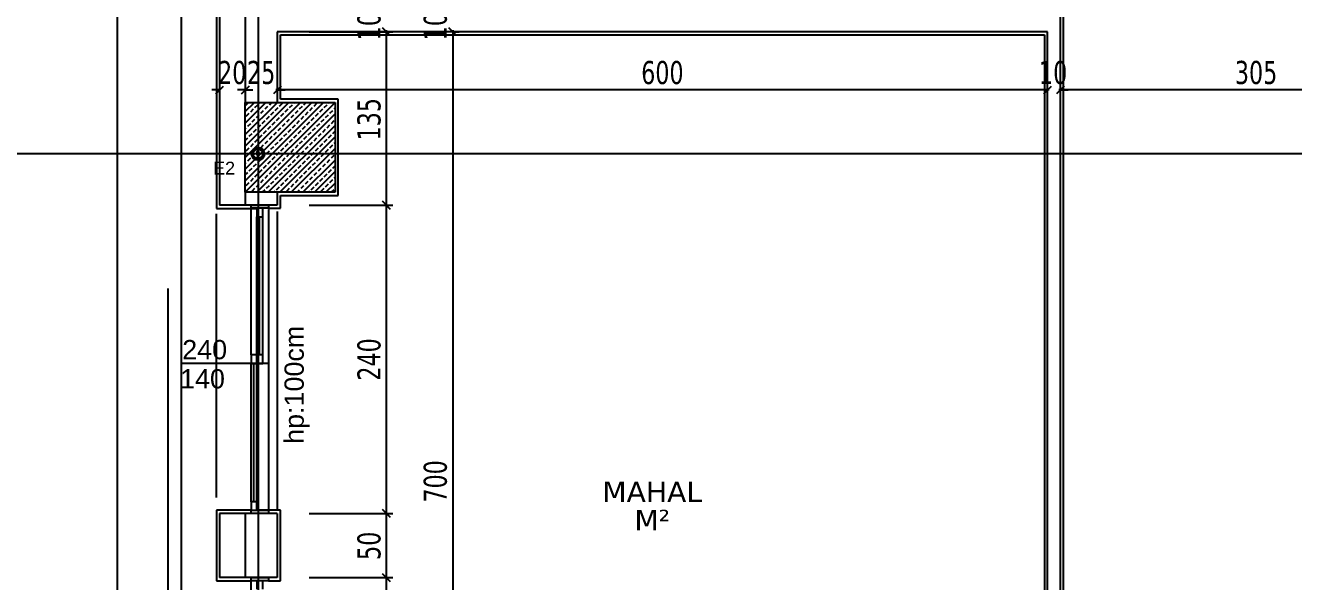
# Model space of a CAD drawing. Header units: millimetres. Extents: x 43168.9 to 43194.6, y -25545.1 to -25543.4.
# Drawn here: x 43172.6896 to 43172.8872, y -25544.4106 to -25544.3239 of the extents above; entities that cross this region are included whole.
import ezdxf
from ezdxf.enums import TextEntityAlignment as Align

# ---------------------------------------------------------------- set-up
doc = ezdxf.new("R2010")
doc.units = ezdxf.units.MM
doc.header["$LTSCALE"] = 200
for name, pattern in [('DASHDOT', [1, 0.5, -0.25, 0, -0.25]), ('DASHDOT2', [0.5, 0.25, -0.125, 0, -0.125]), ('DOT2', [0.125, 0, -0.125])]:
    doc.linetypes.add(name, pattern=pattern)
for name, color, linetype in [('aks_sgh', 5, 'DASHDOT2'), ('cam_sgh', 1, 'Continuous'), ('dograma_sgh', 43, 'Continuous'), ('duv_sgh', 4, 'Continuous'), ('gor-4_sgh', 17, 'Continuous'), ('izd.tas.ust_sgh', 213, 'DOT2'), ('kolon-b.a_sgh', 6, 'Continuous'), ('olcuic_sgh', 183, 'Continuous'), ('poz_sgh', 12, 'Continuous'), ('siva_sgh', 145, 'Continuous'), ('tarama-betonarme_sgh', 223, 'Continuous'), ('yapi-yaklasma_sgh', 41, 'DASHDOT')]:
    doc.layers.add(name, color=color, linetype=linetype)
doc.styles.add('1-200', font='arial.ttf', dxfattribs={"height": 60})
doc.styles.add('dim', font='VERDANA.TTF', dxfattribs={"width": 0.7})
doc.styles.add('text1', font='VERDANA.TTF')
doc.styles.add('text2', font='arial.ttf')

msp = doc.modelspace()

# ---------------------------------------------------------------- hatches: boundary and pattern name
h = msp.add_hatch(color=256)
edge = h.paths.add_edge_path()
edge.add_arc((43172.72588, -25544.34392), 0.001, 0, 360)
edge = h.paths.add_edge_path(flags=16)
edge.add_arc((43172.72588, -25544.34392), 0.00075, 0, 360)

# ---------------------------------------------------------------- linework, layer by layer
at = {"color": 0, "linetype": 'ByBlock', "lineweight": -2}
for p, q in [((43172.74646, -25544.32552), (43172.74526, -25544.32432)), ((43172.74646, -25544.32552), (43172.74526, -25544.32432)), ((43172.7568, -25544.32552), (43172.7556, -25544.32432)), ((43172.7568, -25544.32552), (43172.7556, -25544.32432)), ((43172.71928, -25544.33457), (43172.72048, -25544.33337)), ((43172.72328, -25544.33457), (43172.72448, -25544.33337)), ((43172.72448, -25544.33337), (43172.72328, -25544.33457)), ((43172.72948, -25544.33337), (43172.72828, -25544.33457)), ((43172.72948, -25544.33337), (43172.72828, -25544.33457)), ((43172.84828, -25544.33457), (43172.84948, -25544.33337)), ((43172.84828, -25544.33457), (43172.84948, -25544.33337)), ((43172.85148, -25544.33337), (43172.85028, -25544.33457)), ((43172.85148, -25544.33337), (43172.85028, -25544.33457)), ((43172.72608, -25544.34372), (43172.72568, -25544.34372)), ((43172.72568, -25544.34372), (43172.72568, -25544.34412)), ((43172.72568, -25544.34412), (43172.72608, -25544.34412)), ((43172.72595, -25544.34385), (43172.72581, -25544.34399)), ((43172.72595, -25544.34399), (43172.72581, -25544.34385)), ((43172.72608, -25544.34412), (43172.72608, -25544.34372)), ((43172.74526, -25544.35132), (43172.74646, -25544.35252)), ((43172.74646, -25544.35252), (43172.74526, -25544.35132)), ((43172.74526, -25544.39932), (43172.74646, -25544.40052)), ((43172.74646, -25544.40052), (43172.74526, -25544.39932)), ((43172.74526, -25544.40932), (43172.74646, -25544.41052)), ((43172.74646, -25544.41052), (43172.74526, -25544.40932))]:
    msp.add_line(p, q, dxfattribs=at)
at = {"color": 0, "linetype": 'Continuous', "lineweight": -2}
for radius in [0.001, 0.00075]:
    msp.add_circle((43172.72588, -25544.34392), radius, dxfattribs=at)
at = {"layer": 'aks_sgh'}
for p, q in [((43172.71388, -25543.74092), (43172.71388, -25544.60992)), ((43172.72588, -25543.74092), (43172.72588, -25544.60992)), ((43173.44688, -25544.34392), (43172.64488, -25544.34392))]:
    msp.add_line(p, q, dxfattribs=at)
at = {"layer": 'cam_sgh'}
for p, q in [((43172.72611, -25544.37525), (43172.72611, -25544.35374)), ((43172.72524, -25544.3981), (43172.72524, -25544.37658))]:
    msp.add_line(p, q, dxfattribs=at)
at = {"layer": 'dograma_sgh'}
for p, q in [((43172.72478, -25544.35241), (43172.72478, -25544.35192)), ((43172.72478, -25544.35192), (43172.72751, -25544.35192)), ((43172.72751, -25544.35241), (43172.72478, -25544.35241)), ((43172.7266, -25544.35241), (43172.72569, -25544.35241)), ((43172.72569, -25544.35241), (43172.72569, -25544.35374)), ((43172.7266, -25544.35374), (43172.7266, -25544.35241)), ((43172.72751, -25544.35192), (43172.72751, -25544.35241)), ((43172.72569, -25544.35374), (43172.7266, -25544.35374)), ((43172.72569, -25544.37525), (43172.72478, -25544.37525)), ((43172.72478, -25544.37525), (43172.72478, -25544.37658)), ((43172.72478, -25544.37658), (43172.72569, -25544.37658)), ((43172.7266, -25544.37525), (43172.72569, -25544.37525)), ((43172.72569, -25544.37525), (43172.72569, -25544.37658)), ((43172.72569, -25544.37658), (43172.72569, -25544.37525)), ((43172.72569, -25544.37658), (43172.7266, -25544.37658)), ((43172.7266, -25544.37658), (43172.7266, -25544.37525)), ((43172.72569, -25544.3981), (43172.72478, -25544.3981)), ((43172.72478, -25544.3981), (43172.72478, -25544.39943)), ((43172.72569, -25544.39943), (43172.72569, -25544.3981)), ((43172.72478, -25544.39943), (43172.72569, -25544.39943)), ((43172.72478, -25544.39992), (43172.72478, -25544.39943)), ((43172.72478, -25544.39943), (43172.72751, -25544.39943)), ((43172.72751, -25544.39992), (43172.72478, -25544.39992)), ((43172.72751, -25544.39943), (43172.72751, -25544.39992)), ((43172.72478, -25544.41041), (43172.72478, -25544.40992)), ((43172.72478, -25544.40992), (43172.72751, -25544.40992)), ((43172.72751, -25544.40992), (43172.72751, -25544.41041)), ((43172.72751, -25544.41041), (43172.72478, -25544.41041)), ((43172.7266, -25544.41041), (43172.72569, -25544.41041)), ((43172.72569, -25544.41041), (43172.72569, -25544.41174)), ((43172.7266, -25544.41174), (43172.7266, -25544.41041))]:
    msp.add_line(p, q, dxfattribs=at)
at = {"layer": 'duv_sgh'}
for p, q in [((43172.71988, -25544.31092), (43172.71988, -25544.35192)), ((43172.72388, -25544.31092), (43172.72388, -25544.33592)), ((43172.85088, -25544.43292), (43172.85088, -25544.31092)), ((43172.84888, -25544.32492), (43172.72888, -25544.32492)), ((43172.72888, -25544.32492), (43172.72888, -25544.33592)), ((43172.84888, -25544.43292), (43172.84888, -25544.32492)), ((43172.85088, -25544.32466), (43172.85088, -25544.32466)), ((43172.72388, -25544.34992), (43172.72388, -25544.35192)), ((43172.72888, -25544.34992), (43172.72888, -25544.35192)), ((43172.72388, -25544.35192), (43172.71988, -25544.35192)), ((43172.72888, -25544.35192), (43172.72388, -25544.35192)), ((43172.71988, -25544.39992), (43172.71988, -25544.40992)), ((43172.72888, -25544.39992), (43172.71988, -25544.39992)), ((43172.72388, -25544.39992), (43172.72388, -25544.40992)), ((43172.72888, -25544.39992), (43172.72888, -25544.40992)), ((43172.72388, -25544.40992), (43172.71988, -25544.40992)), ((43172.72888, -25544.40992), (43172.72388, -25544.40992))]:
    msp.add_line(p, q, dxfattribs=at)
at = {"layer": 'gor-4_sgh'}
for p, q in [((43172.72478, -25544.37525), (43172.72478, -25544.35227)), ((43172.72751, -25544.35258), (43172.72751, -25544.39943)), ((43172.72888, -25544.35292), (43172.72888, -25544.39943)), ((43172.71938, -25544.39743), (43172.71938, -25544.35325)), ((43172.72569, -25544.37525), (43172.72569, -25544.35374)), ((43172.7266, -25544.37525), (43172.7266, -25544.35374)), ((43172.72478, -25544.3981), (43172.72478, -25544.37658)), ((43172.72569, -25544.3981), (43172.72569, -25544.37658)), ((43172.72478, -25544.43325), (43172.72478, -25544.41027))]:
    msp.add_line(p, q, dxfattribs=at)
at = {"layer": 'izd.tas.ust_sgh', "ltscale": 0.5}
msp.add_line((43172.71188, -25544.46492), (43172.71188, -25543.86693), dxfattribs=at)
at = {"layer": 'kolon-b.a_sgh'}
for p, q in [((43172.72388, -25544.33592), (43172.73788, -25544.33592)), ((43172.72388, -25544.34992), (43172.72388, -25544.33592)), ((43172.73788, -25544.33592), (43172.73788, -25544.34992)), ((43172.73788, -25544.34992), (43172.72388, -25544.34992))]:
    msp.add_line(p, q, dxfattribs=at)
at = {"layer": 'olcuic_sgh'}
for p, q in [((43172.73386, -25544.32492), (43172.74686, -25544.32492)), ((43172.73386, -25544.32492), (43172.74686, -25544.32492)), ((43172.74586, -25544.32467), (43172.74586, -25544.35217)), ((43172.74586, -25544.32492), (43172.74586, -25544.32612)), ((43172.7562, -25544.32467), (43172.7562, -25544.46517)), ((43172.7562, -25544.32492), (43172.7572, -25544.32492)), ((43172.7562, -25544.32492), (43172.7572, -25544.32492)), ((43172.7562, -25544.32492), (43172.7562, -25544.32612)), ((43172.84888, -25544.33592), (43172.84888, -25544.33297)), ((43172.84888, -25544.33592), (43172.84888, -25544.33297)), ((43172.85088, -25544.33592), (43172.85088, -25544.33297)), ((43172.85088, -25544.33592), (43172.85088, -25544.33297)), ((43172.71988, -25544.33397), (43172.71868, -25544.33397)), ((43172.71988, -25544.33342), (43172.71988, -25544.33497)), ((43172.72388, -25544.33397), (43172.72268, -25544.33397)), ((43172.72388, -25544.33342), (43172.72388, -25544.33497)), ((43172.72388, -25544.33342), (43172.72388, -25544.33497)), ((43172.72388, -25544.33397), (43172.72508, -25544.33397)), ((43172.84913, -25544.33397), (43172.72863, -25544.33397)), ((43172.72888, -25544.33342), (43172.72888, -25544.33497)), ((43172.72888, -25544.33342), (43172.72888, -25544.33497)), ((43172.72888, -25544.33397), (43172.73008, -25544.33397)), ((43172.84888, -25544.33397), (43172.84768, -25544.33397)), ((43172.91213, -25544.33397), (43172.85063, -25544.33397)), ((43172.85088, -25544.33397), (43172.85208, -25544.33397)), ((43172.73386, -25544.35192), (43172.74686, -25544.35192)), ((43172.73386, -25544.35192), (43172.74686, -25544.35192)), ((43172.74586, -25544.35167), (43172.74586, -25544.40017)), ((43172.73386, -25544.39992), (43172.74686, -25544.39992)), ((43172.73386, -25544.39992), (43172.74686, -25544.39992)), ((43172.74586, -25544.39967), (43172.74586, -25544.41017)), ((43172.73386, -25544.40992), (43172.74686, -25544.40992)), ((43172.73386, -25544.40992), (43172.74686, -25544.40992)), ((43172.74586, -25544.40967), (43172.74586, -25544.45817))]:
    msp.add_line(p, q, dxfattribs=at)
at = {"layer": 'poz_sgh'}
msp.add_line((43172.72737, -25544.37658), (43172.71379, -25544.37658), dxfattribs=at)
at = {"layer": 'siva_sgh'}
for p, q in [((43172.71938, -25544.31043), (43172.71938, -25544.35193)), ((43172.85138, -25544.43292), (43172.85138, -25544.31092)), ((43172.72938, -25544.33541), (43172.72938, -25544.32541)), ((43172.72938, -25544.32541), (43172.84838, -25544.32541)), ((43172.84838, -25544.32541), (43172.84838, -25544.43292)), ((43172.73838, -25544.33541), (43172.72938, -25544.33541)), ((43172.73838, -25544.35041), (43172.73838, -25544.33541)), ((43172.72938, -25544.35241), (43172.72938, -25544.35041)), ((43172.72938, -25544.35041), (43172.73788, -25544.35041)), ((43172.73788, -25544.35041), (43172.73838, -25544.35041)), ((43172.71938, -25544.35193), (43172.71938, -25544.35243)), ((43172.71938, -25544.35243), (43172.72569, -25544.35243)), ((43172.72751, -25544.35241), (43172.72888, -25544.35241)), ((43172.72888, -25544.35241), (43172.72938, -25544.35241)), ((43172.71988, -25544.39943), (43172.71938, -25544.39943)), ((43172.71938, -25544.39943), (43172.71938, -25544.41043)), ((43172.72478, -25544.39943), (43172.71988, -25544.39943)), ((43172.72938, -25544.39941), (43172.72569, -25544.39941)), ((43172.72938, -25544.41041), (43172.72938, -25544.39941)), ((43172.71938, -25544.41043), (43172.72478, -25544.41043)), ((43172.72751, -25544.41041), (43172.72888, -25544.41041)), ((43172.72888, -25544.41041), (43172.72938, -25544.41041))]:
    msp.add_line(p, q, dxfattribs=at)
at = {"layer": 'tarama-betonarme_sgh'}
for p, q in [((43172.72388, -25544.33734), (43172.7253, -25544.33592)), ((43172.72388, -25544.33913), (43172.72709, -25544.33592)), ((43172.72388, -25544.34093), (43172.72889, -25544.33592)), ((43172.72388, -25544.34273), (43172.73069, -25544.33592)), ((43172.72388, -25544.34452), (43172.73248, -25544.33592)), ((43172.72388, -25544.34632), (43172.73428, -25544.33592)), ((43172.72388, -25544.34811), (43172.73607, -25544.33592)), ((43172.72388, -25544.34991), (43172.73787, -25544.33592)), ((43172.72388, -25544.33644), (43172.72428, -25544.33604)), ((43172.72473, -25544.33739), (43172.72518, -25544.33694)), ((43172.7254, -25544.33671), (43172.72585, -25544.33627)), ((43172.72607, -25544.33604), (43172.7262, -25544.33592)), ((43172.72697, -25544.33694), (43172.72742, -25544.33649)), ((43172.72765, -25544.33627), (43172.72799, -25544.33592)), ((43172.72854, -25544.33716), (43172.72899, -25544.33671)), ((43172.72922, -25544.33649), (43172.72967, -25544.33604)), ((43172.73012, -25544.33739), (43172.73056, -25544.33694)), ((43172.73079, -25544.33671), (43172.73124, -25544.33627)), ((43172.73146, -25544.33604), (43172.73158, -25544.33592)), ((43172.73236, -25544.33694), (43172.73281, -25544.33649)), ((43172.73303, -25544.33627), (43172.73338, -25544.33592)), ((43172.73393, -25544.33716), (43172.73438, -25544.33671)), ((43172.73461, -25544.33649), (43172.73505, -25544.33604)), ((43172.7355, -25544.33739), (43172.73595, -25544.33694)), ((43172.73618, -25544.33671), (43172.73663, -25544.33627)), ((43172.73685, -25544.33604), (43172.73697, -25544.33592)), ((43172.73775, -25544.33694), (43172.73788, -25544.33681)), ((43172.72405, -25544.33806), (43172.7245, -25544.33761)), ((43172.72495, -25544.33896), (43172.7254, -25544.33851)), ((43172.72563, -25544.33829), (43172.72607, -25544.33784)), ((43172.72567, -25544.34992), (43172.73788, -25544.33771)), ((43172.7263, -25544.33761), (43172.72675, -25544.33716)), ((43172.72652, -25544.33918), (43172.72697, -25544.33873)), ((43172.7272, -25544.33851), (43172.72765, -25544.33806)), ((43172.72787, -25544.33784), (43172.72832, -25544.33739)), ((43172.7281, -25544.33941), (43172.72854, -25544.33896)), ((43172.72877, -25544.33873), (43172.72922, -25544.33829)), ((43172.72944, -25544.33806), (43172.72989, -25544.33761)), ((43172.73034, -25544.33896), (43172.73079, -25544.33851)), ((43172.73101, -25544.33829), (43172.73146, -25544.33784)), ((43172.73169, -25544.33761), (43172.73214, -25544.33716)), ((43172.73191, -25544.33918), (43172.73236, -25544.33873)), ((43172.73259, -25544.33851), (43172.73303, -25544.33806)), ((43172.73326, -25544.33784), (43172.73371, -25544.33739)), ((43172.73348, -25544.33941), (43172.73393, -25544.33896)), ((43172.73416, -25544.33873), (43172.73461, -25544.33829)), ((43172.73483, -25544.33806), (43172.73528, -25544.33761)), ((43172.73573, -25544.33896), (43172.73618, -25544.33851)), ((43172.7364, -25544.33829), (43172.73685, -25544.33784)), ((43172.73708, -25544.33761), (43172.73752, -25544.33716)), ((43172.7373, -25544.33918), (43172.73775, -25544.33873)), ((43172.72388, -25544.34003), (43172.72405, -25544.33986)), ((43172.72428, -25544.33963), (43172.72473, -25544.33918)), ((43172.7245, -25544.3412), (43172.72495, -25544.34076)), ((43172.72518, -25544.34053), (43172.72563, -25544.34008)), ((43172.72585, -25544.33986), (43172.7263, -25544.33941)), ((43172.72607, -25544.34143), (43172.72652, -25544.34098)), ((43172.72675, -25544.34076), (43172.7272, -25544.34031)), ((43172.72742, -25544.34008), (43172.72787, -25544.33963)), ((43172.72746, -25544.34992), (43172.73788, -25544.3395)), ((43172.72832, -25544.34098), (43172.72877, -25544.34053)), ((43172.72899, -25544.34031), (43172.72944, -25544.33986)), ((43172.72967, -25544.33963), (43172.73012, -25544.33918)), ((43172.72989, -25544.3412), (43172.73034, -25544.34076)), ((43172.73056, -25544.34053), (43172.73101, -25544.34008)), ((43172.73124, -25544.33986), (43172.73169, -25544.33941)), ((43172.73146, -25544.34143), (43172.73191, -25544.34098)), ((43172.73214, -25544.34076), (43172.73259, -25544.34031)), ((43172.73281, -25544.34008), (43172.73326, -25544.33963)), ((43172.73371, -25544.34098), (43172.73416, -25544.34053)), ((43172.73438, -25544.34031), (43172.73483, -25544.33986)), ((43172.73505, -25544.33963), (43172.7355, -25544.33918)), ((43172.73528, -25544.3412), (43172.73573, -25544.34076)), ((43172.73595, -25544.34053), (43172.7364, -25544.34008)), ((43172.73663, -25544.33986), (43172.73708, -25544.33941)), ((43172.73685, -25544.34143), (43172.7373, -25544.34098)), ((43172.73752, -25544.34076), (43172.73788, -25544.3404)), ((43172.72388, -25544.34183), (43172.72428, -25544.34143)), ((43172.72405, -25544.34345), (43172.7245, -25544.343)), ((43172.72473, -25544.34278), (43172.72518, -25544.34233)), ((43172.7254, -25544.3421), (43172.72585, -25544.34165)), ((43172.7263, -25544.343), (43172.72675, -25544.34255)), ((43172.72697, -25544.34233), (43172.72742, -25544.34188)), ((43172.72765, -25544.34165), (43172.7281, -25544.3412)), ((43172.72787, -25544.34322), (43172.72832, -25544.34278)), ((43172.72854, -25544.34255), (43172.72899, -25544.3421)), ((43172.72922, -25544.34188), (43172.72967, -25544.34143)), ((43172.72926, -25544.34992), (43172.73788, -25544.3413)), ((43172.72944, -25544.34345), (43172.72989, -25544.343)), ((43172.73012, -25544.34278), (43172.73056, -25544.34233)), ((43172.73079, -25544.3421), (43172.73124, -25544.34165)), ((43172.73169, -25544.343), (43172.73214, -25544.34255)), ((43172.73236, -25544.34233), (43172.73281, -25544.34188)), ((43172.73303, -25544.34165), (43172.73348, -25544.3412)), ((43172.73326, -25544.34322), (43172.73371, -25544.34278)), ((43172.73393, -25544.34255), (43172.73438, -25544.3421)), ((43172.73461, -25544.34188), (43172.73505, -25544.34143)), ((43172.73483, -25544.34345), (43172.73528, -25544.343)), ((43172.7355, -25544.34278), (43172.73595, -25544.34233)), ((43172.73618, -25544.3421), (43172.73663, -25544.34165)), ((43172.73708, -25544.343), (43172.73752, -25544.34255)), ((43172.73775, -25544.34233), (43172.73788, -25544.3422)), ((43172.72428, -25544.34502), (43172.72473, -25544.34457)), ((43172.72495, -25544.34435), (43172.7254, -25544.3439)), ((43172.72563, -25544.34367), (43172.72607, -25544.34322)), ((43172.72585, -25544.34525), (43172.7263, -25544.3448)), ((43172.72652, -25544.34457), (43172.72697, -25544.34412)), ((43172.7272, -25544.3439), (43172.72765, -25544.34345)), ((43172.7281, -25544.3448), (43172.72854, -25544.34435)), ((43172.72877, -25544.34412), (43172.72922, -25544.34367)), ((43172.72967, -25544.34502), (43172.73012, -25544.34457)), ((43172.73034, -25544.34435), (43172.73079, -25544.3439)), ((43172.73101, -25544.34367), (43172.73146, -25544.34322)), ((43172.73105, -25544.34992), (43172.73788, -25544.34309)), ((43172.73124, -25544.34525), (43172.73169, -25544.3448)), ((43172.73191, -25544.34457), (43172.73236, -25544.34412)), ((43172.73259, -25544.3439), (43172.73303, -25544.34345)), ((43172.73285, -25544.34992), (43172.73788, -25544.34489)), ((43172.73348, -25544.3448), (43172.73393, -25544.34435)), ((43172.73416, -25544.34412), (43172.73461, -25544.34367)), ((43172.73505, -25544.34502), (43172.7355, -25544.34457)), ((43172.73573, -25544.34435), (43172.73618, -25544.3439)), ((43172.7364, -25544.34367), (43172.73685, -25544.34322)), ((43172.73663, -25544.34525), (43172.73708, -25544.3448)), ((43172.7373, -25544.34457), (43172.73775, -25544.34412)), ((43172.72388, -25544.34542), (43172.72405, -25544.34525)), ((43172.72388, -25544.34722), (43172.72428, -25544.34682)), ((43172.7245, -25544.34659), (43172.72495, -25544.34614)), ((43172.72518, -25544.34592), (43172.72563, -25544.34547)), ((43172.72607, -25544.34682), (43172.72652, -25544.34637)), ((43172.72675, -25544.34614), (43172.7272, -25544.34569)), ((43172.72742, -25544.34547), (43172.72787, -25544.34502)), ((43172.72765, -25544.34704), (43172.7281, -25544.34659)), ((43172.72832, -25544.34637), (43172.72877, -25544.34592)), ((43172.72899, -25544.34569), (43172.72944, -25544.34525)), ((43172.72922, -25544.34727), (43172.72967, -25544.34682)), ((43172.72989, -25544.34659), (43172.73034, -25544.34614)), ((43172.73056, -25544.34592), (43172.73101, -25544.34547)), ((43172.73146, -25544.34682), (43172.73191, -25544.34637)), ((43172.73214, -25544.34614), (43172.73259, -25544.34569)), ((43172.73281, -25544.34547), (43172.73326, -25544.34502)), ((43172.73303, -25544.34704), (43172.73348, -25544.34659)), ((43172.73371, -25544.34637), (43172.73416, -25544.34592)), ((43172.73438, -25544.34569), (43172.73483, -25544.34525)), ((43172.73461, -25544.34727), (43172.73505, -25544.34682)), ((43172.73465, -25544.34992), (43172.73788, -25544.34669)), ((43172.73528, -25544.34659), (43172.73573, -25544.34614)), ((43172.73595, -25544.34592), (43172.7364, -25544.34547)), ((43172.73685, -25544.34682), (43172.7373, -25544.34637)), ((43172.73752, -25544.34614), (43172.73788, -25544.34579)), ((43172.72405, -25544.34884), (43172.7245, -25544.34839)), ((43172.72473, -25544.34816), (43172.72518, -25544.34772)), ((43172.7254, -25544.34749), (43172.72585, -25544.34704)), ((43172.72563, -25544.34906), (43172.72607, -25544.34861)), ((43172.7263, -25544.34839), (43172.72675, -25544.34794)), ((43172.72697, -25544.34772), (43172.72742, -25544.34727)), ((43172.7272, -25544.34929), (43172.72765, -25544.34884)), ((43172.72787, -25544.34861), (43172.72832, -25544.34816)), ((43172.72854, -25544.34794), (43172.72899, -25544.34749)), ((43172.72944, -25544.34884), (43172.72989, -25544.34839)), ((43172.73012, -25544.34816), (43172.73056, -25544.34772)), ((43172.73079, -25544.34749), (43172.73124, -25544.34704)), ((43172.73101, -25544.34906), (43172.73146, -25544.34861)), ((43172.73169, -25544.34839), (43172.73214, -25544.34794)), ((43172.73236, -25544.34772), (43172.73281, -25544.34727)), ((43172.73259, -25544.34929), (43172.73303, -25544.34884)), ((43172.73326, -25544.34861), (43172.73371, -25544.34816)), ((43172.73393, -25544.34794), (43172.73438, -25544.34749)), ((43172.73483, -25544.34884), (43172.73528, -25544.34839)), ((43172.7355, -25544.34816), (43172.73595, -25544.34772)), ((43172.73618, -25544.34749), (43172.73663, -25544.34704)), ((43172.7364, -25544.34906), (43172.73685, -25544.34861)), ((43172.73644, -25544.34992), (43172.73788, -25544.34848)), ((43172.73708, -25544.34839), (43172.73752, -25544.34794)), ((43172.73775, -25544.34772), (43172.73788, -25544.34759)), ((43172.72495, -25544.34974), (43172.7254, -25544.34929)), ((43172.72656, -25544.34992), (43172.72697, -25544.34951)), ((43172.72836, -25544.34992), (43172.72854, -25544.34974)), ((43172.72877, -25544.34951), (43172.72922, -25544.34906)), ((43172.73034, -25544.34974), (43172.73079, -25544.34929)), ((43172.73195, -25544.34992), (43172.73236, -25544.34951)), ((43172.73375, -25544.34992), (43172.73393, -25544.34974)), ((43172.73416, -25544.34951), (43172.73461, -25544.34906)), ((43172.73573, -25544.34974), (43172.73618, -25544.34929)), ((43172.73734, -25544.34992), (43172.73775, -25544.34951))]:
    msp.add_line(p, q, dxfattribs=at)
at = {"layer": 'yapi-yaklasma_sgh'}
msp.add_line((43172.704, -25544.72615), (43172.704, -25543.79832), dxfattribs=at)
msp.add_line((43172.704, -25544.72615), (43172.704, -25543.79832), dxfattribs=at)

# ---------------------------------------------------------------- texts
at = {"color": 7, "style": 'text1'}
for tag, text, p in [('MAHAL', '', (43172.78728, -25544.39656)), ('M²', 'm²', (43172.78728, -25544.40095))]:
    msp.add_attdef(tag, text=text, height=0.0032, dxfattribs=at).set_placement(p, align=Align.MIDDLE)
at = {"layer": 'aks_sgh', "style": '1-200'}
msp.add_text('E2', height=0.002, rotation=0, dxfattribs=at).set_placement((43172.71888, -25544.34715))
at = {"layer": 'olcuic_sgh', "color": 2, "style": 'dim', "width": 0.7}
for s, p in [('10', (43172.74495, -25544.32624)), ('10', (43172.75528, -25544.32624)), ('135', (43172.74495, -25544.34184)), ('240', (43172.74495, -25544.37925)), ('700', (43172.75528, -25544.39824)), ('50', (43172.74495, -25544.40717))]:
    msp.add_text(s, height=0.0036, rotation=90, dxfattribs=at).set_placement(p)
for s, p in [('20', (43172.71965, -25544.33305)), ('25', (43172.72416, -25544.33305)), ('600', (43172.78557, -25544.33306)), ('10', (43172.84755, -25544.33306)), ('305', (43172.87806, -25544.33305))]:
    msp.add_text(s, height=0.0036, dxfattribs=at).set_placement(p)
at = {"layer": 'poz_sgh', "style": 'text2'}
msp.add_text('hp:100cm', height=0.003, rotation=90, dxfattribs=at).set_placement((43172.733, -25544.3799), align=Align.CENTER)
for s, p in [('240', (43172.71756, -25544.37592)), ('140', (43172.71722, -25544.38046))]:
    msp.add_text(s, height=0.003, dxfattribs=at).set_placement(p, align=Align.CENTER)

doc.saveas('drawing.dxf')
